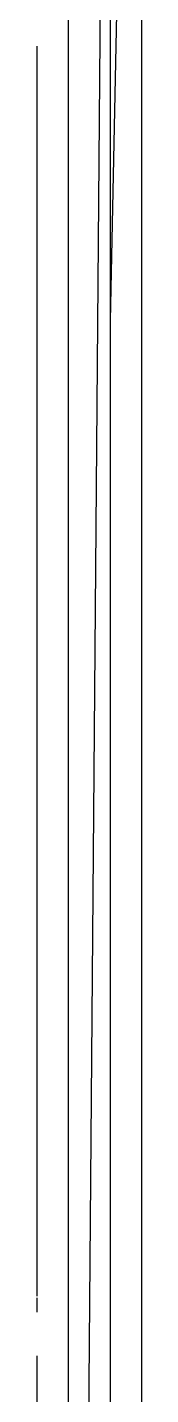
# Model space of a CAD drawing. Header units: millimetres. Extents: x -107267 to 109426, y -98906 to 83910.
# Drawn here: x 55315 to 55415, y 3263 to 4571 of the extents above; entities that cross this region are included whole.
import ezdxf

# ---------------------------------------------------------------- set-up
doc = ezdxf.new("R2010")
doc.units = ezdxf.units.MM
doc.layers.add('Top (Plan) View-000-CHÃO', color=254, linetype='Continuous')

# ---------------------------------------------------------------- blocks, each defined once
blk = doc.blocks.new('*U46')
at = {"layer": 'Top (Plan) View-000-CHÃO', "color": 0, "linetype": 'ByBlock', "lineweight": -2}
for p, q in [((154350.5, 166941.2), (154350.5, 162093.2)), ((154390.7, 166941.2), (154350.5, 162093.2)), ((154390.7, 166941.2), (154390.7, 162093.2))]:
    blk.add_line(p, q, dxfattribs=at)
blk = doc.blocks.new('*U135')
at = {"layer": 'Top (Plan) View-000-CHÃO', "color": 0, "linetype": 'ByBlock', "lineweight": -2}
for p, q in [((154420.6, 166941.2), (154390.7, 165492.1)), ((154420.6, 166941.2), (154420.6, 162093.2)), ((154320.6, 165754.8), (154320.6, 164559.7)), ((154320.6, 164557.8), (154320.6, 164544.4)), ((154320.6, 164502.6), (154320.6, 164456.7))]:
    blk.add_line(p, q, dxfattribs=at)

msp = doc.modelspace()

# ---------------------------------------------------------------- block references
at = {"layer": 'Top (Plan) View-000-CHÃO'}
for name in ['*U135', '*U46']:
    msp.add_blockref(name, (-99005.4, -161202), dxfattribs=at)

doc.saveas('drawing.dxf')
